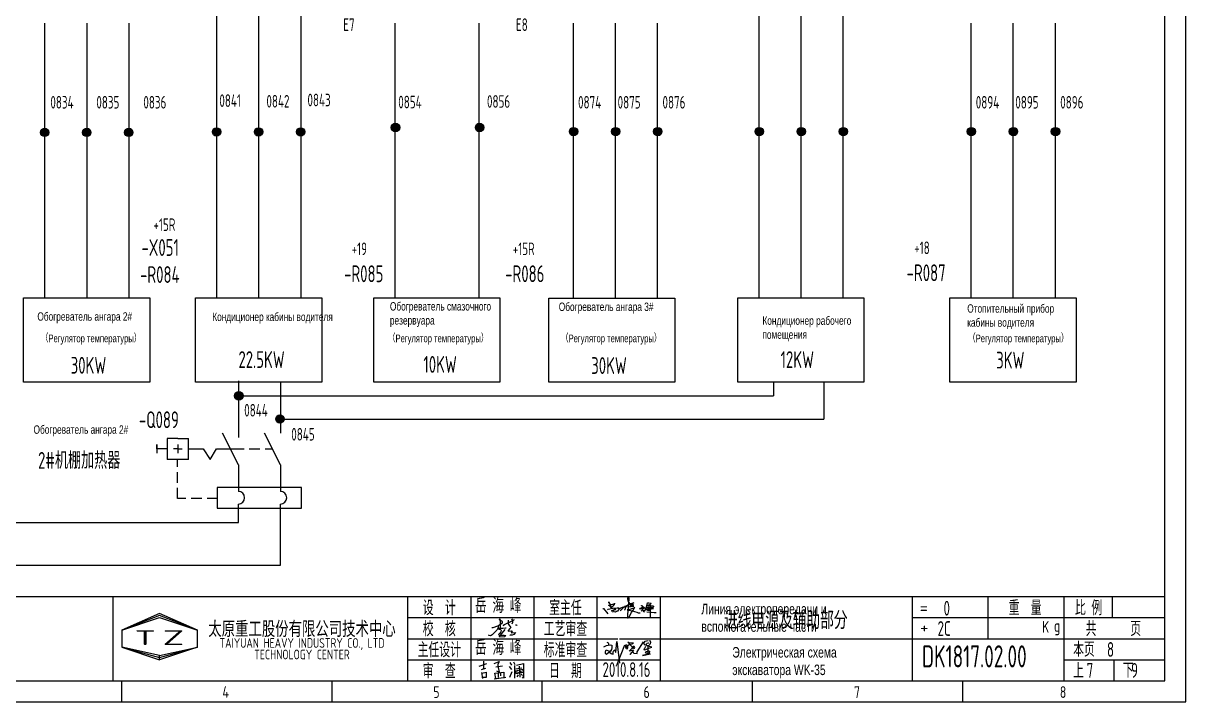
# Model space of a CAD drawing. Header units: millimetres. Extents: x 743 to 25007, y -5378 to 2245.
# Drawn here: x 5462.5 to 5739, y -697.1 to -535.8 of the extents above; entities that cross this region are included whole.
import ezdxf
from ezdxf.enums import TextEntityAlignment as Align

# ---------------------------------------------------------------- set-up
doc = ezdxf.new("R2010")
doc.units = ezdxf.units.MM
doc.header["$LTSCALE"] = 10
doc.header["$MEASUREMENT"] = 0
doc.linetypes.add('HIDDEN', pattern=[0.375, 0.25, -0.125])
for name, color, linetype in [('11', 3, 'Continuous'), ('CONTINUOUS', 7, 'Continuous'), ('DASHED', 7, 'HIDDEN')]:
    doc.layers.add(name, color=color, linetype=linetype)
doc.styles.add('ROMAN', font='ROMANC.shx', dxfattribs={"width": 0.7, "height": 0.7})
doc.styles.get("Standard").update_dxf_attribs({"font": 'isocp', "width": 0.707, "bigfont": 'intecad.shx'})

# ---------------------------------------------------------------- blocks, each defined once
blk = doc.blocks.new('A$C5BE500A0')
for p, q in [((15.3, 41.2), (22.2, 26.1)), ((15.3, 40.1), (15.3, 41.2)), ((15.4, 37.7), (15.3, 40.1)), ((15.4, 32.4), (21, 34.6)), ((15.5, 31.8), (15.4, 32.4)), ((19.1, 30.1), (15.5, 31.8)), ((22.2, 26.1), (19.1, 30.1)), ((21, 34.6), (24.5, 35.1)), ((24.5, 35.1), (28.2, 35.6)), ((26.8, 30.7), (25.3, 29.5)), ((29.4, 34), (26.8, 30.7)), ((28.2, 35.6), (30.2, 36.8)), ((30.2, 38), (29.4, 34)), ((30.2, 36.8), (30.2, 38)), ((54.4, 27.2), (59.1, 30.4)), ((56.7, 31.7), (57.4, 29.6)), ((59.1, 30.4), (64.7, 33.7)), ((64.4, 48.9), (64.5, 51.6)), ((65.3, 44.3), (64.4, 48.9)), ((64.5, 51.6), (65.9, 52.2)), ((67.1, 48.5), (64.5, 17.9)), ((64.7, 33.7), (72, 37.3)), ((67.5, 39.5), (65.3, 44.3)), ((65.9, 52.2), (66.5, 51.5)), ((66.5, 51.5), (67.1, 48.5)), ((70.3, 36.3), (67.5, 39.5)), ((72, 30.5), (69.3, 29)), ((69.9, 34.1), (69.7, 33.3)), ((69.7, 33.3), (71.9, 33.6)), ((74.6, 36.5), (69.9, 34.1)), ((73.8, 32.8), (70.3, 36.3)), ((71.9, 33.6), (75.3, 34.2)), ((72, 37.3), (77.8, 39)), ((74.8, 31.8), (72, 30.5)), ((72.6, 29.4), (78.2, 30.4)), ((77.7, 30.8), (73.8, 32.8)), ((79.7, 39.2), (74.6, 36.5)), ((76.7, 32.6), (74.8, 31.8)), ((75.3, 34.2), (77, 34.5)), ((77.7, 33.5), (76.7, 32.6)), ((77, 34.5), (78, 34.1)), ((78, 34.1), (77.7, 33.5)), ((80.1, 30.5), (77.7, 30.8)), ((77.8, 39), (79.7, 39.2)), ((78.2, 30.4), (80.1, 30.5)), ((99, 31.4), (100.1, 32)), ((100.1, 32), (101.1, 31.6)), ((101.1, 31.6), (102.1, 30.6)), ((102.1, 30.6), (102.1, 27.7)), ((110.9, 22.6), (113.3, 30.9)), ((112.9, 30.9), (112.3, 30.9)), ((117.4, 32.7), (112.9, 30.9)), ((113.3, 30.9), (114.4, 35)), ((114.4, 35), (115.4, 38.4)), ((115.4, 38.4), (118.1, 38.8)), ((116.7, 30.8), (120.9, 31.8)), ((122.1, 34.8), (117.4, 32.7)), ((118.1, 38.8), (123.3, 38.3)), ((120.9, 31.8), (124.1, 32)), ((121.7, 31.5), (122.2, 1.9)), ((123, 28.1), (121.7, 31.5)), ((124.7, 36.8), (122.1, 34.8)), ((123.3, 38.3), (124.7, 36.8)), ((124.1, 32), (129.1, 31.3)), ((129.1, 31.3), (130.7, 30.3)), ((130.7, 30.3), (130.2, 28.3)), ((0, 24.1), (1.5, 23.9)), ((1.5, 23.9), (12.6, 10.8)), ((11.6, 21), (13.8, 22.8)), ((13.8, 22.8), (17.9, 23.5)), ((17.9, 23.5), (26, 24.9)), ((22.6, 18.1), (23.6, 19.3)), ((23.7, 17.3), (22.6, 18.1)), ((23.3, 27.9), (23.1, 27.8)), ((25.3, 29.5), (23.3, 27.9)), ((23.6, 19.3), (25.8, 19.9)), ((26.1, 16.2), (24.9, 15)), ((25.8, 19.9), (29.2, 20.8)), ((26, 24.9), (36.8, 26.1)), ((28.4, 20), (26.1, 16.2)), ((29.4, 15.2), (28.2, 15.7)), ((29.5, 22.1), (28.4, 20)), ((29.2, 20.8), (33, 21.4)), ((32.4, 15.1), (29.4, 15.2)), ((30.2, 22.7), (29.5, 22.1)), ((31.6, 22.6), (30.2, 22.7)), ((32.8, 22.1), (31.6, 22.6)), ((35, 16.2), (32.4, 15.1)), ((33, 21.4), (32.8, 22.1)), ((37.6, 17.7), (35, 16.2)), ((36.8, 26.1), (40.9, 26)), ((39.7, 20.3), (37.6, 17.7)), ((40.8, 21.6), (39.7, 20.3)), ((40.2, 22.8), (44.3, 25.4)), ((41.7, 24.4), (40.8, 21.6)), ((40.9, 26), (41.7, 24.4)), ((44.3, 25.4), (50.6, 27.7)), ((44.7, 18.7), (49.1, 22.6)), ((49.1, 22.6), (54.4, 27.2)), ((50.6, 27.7), (56.2, 29.3)), ((56.8, 20.6), (55.9, 19.6)), ((56.2, 29.3), (60.8, 29.6)), ((57.6, 25), (56.8, 20.6)), ((57.4, 29.6), (57.6, 25)), ((60.8, 29.6), (62.2, 29.2)), ((66.6, 21), (62.5, 20.6)), ((62.5, 20.6), (75.7, 18.4)), ((64.5, 17.9), (63.3, 8.5)), ((63.3, 8.5), (63.5, 0.1)), ((63.5, 0.1), (64.3, 0)), ((64.3, 0), (67.5, 2.5)), ((69.8, 21.4), (66.6, 21)), ((67.5, 2.5), (73.8, 13.7)), ((68.3, 28.6), (72.6, 29.4)), ((69.3, 29), (68.3, 28.6)), ((76.7, 24.1), (69.8, 21.4)), ((73.8, 13.7), (77.7, 20)), ((75.7, 18.4), (81.9, 16.6)), ((79.9, 25.4), (76.7, 24.1)), ((77.7, 20), (81.2, 25.6)), ((82.1, 26.9), (79.9, 25.4)), ((81.2, 25.6), (82.1, 26.9)), ((81.9, 16.6), (87.3, 14.8)), ((87.3, 14.8), (91.3, 12.9)), ((91.3, 12.9), (94.8, 12.6)), ((94.5, 25.2), (94.9, 23.9)), ((94.8, 12.6), (95.8, 12.8)), ((94.9, 23.9), (95.3, 23)), ((95.3, 23), (95.8, 22.8)), ((95.8, 22.8), (97, 23.3)), ((97, 23.3), (97.8, 25.3)), ((98.5, 23.8), (97.4, 25.9)), ((97.8, 25.3), (100.8, 27)), ((101.1, 23.3), (98.5, 23.8)), ((100.7, 21.1), (99.2, 17.4)), ((99.2, 17.4), (101.9, 20.9)), ((102.1, 27.7), (100.7, 21.1)), ((100.8, 27), (103.5, 26.5)), ((103.3, 23.7), (101.1, 23.3)), ((101.9, 20.9), (103.1, 21.8)), ((103.1, 21.8), (103.7, 20.1)), ((104.7, 23.9), (103.3, 23.7)), ((103.5, 26.5), (104.5, 25.2)), ((103.7, 20.1), (103.9, 18.5)), ((103.9, 18.5), (105, 16.1)), ((104.2, 28.7), (108.3, 26.3)), ((104.5, 25.2), (104.7, 23.9)), ((105, 16.1), (106.4, 15.7)), ((106.4, 15.7), (107.7, 17.3)), ((107.7, 17.3), (110.9, 22.6)), ((108.3, 26.3), (115.7, 20.2)), ((111.7, 21.6), (125.7, 23.5)), ((115.4, 22.1), (111.7, 21.6)), ((112.9, 26.9), (127.4, 26.5)), ((124.7, 26.6), (112.9, 26.9)), ((113.4, 15.2), (124.8, 14.7)), ((122.5, 23.3), (115.4, 22.1)), ((115.7, 20.2), (118.5, 18.9)), ((118.5, 18.9), (120.8, 19.6)), ((120.8, 19.6), (121.1, 20.7)), ((126.4, 24.6), (122.5, 23.3)), ((128.2, 25.5), (123, 28.1)), ((128.1, 26.7), (124.7, 26.6)), ((124.8, 14.7), (132, 14.1)), ((125.7, 23.5), (130.1, 23.8)), ((127.4, 26.5), (126.4, 24.6)), ((130.2, 28.3), (128.1, 26.7)), ((130.5, 24.3), (128.2, 25.5)), ((130.1, 23.8), (130.5, 24.3)), ((132, 14.1), (137.3, 13.6))]:
    blk.add_line(p, q)
blk = doc.blocks.new('lf')
for points in [[(409.4, 317.6), (411.9, 317.6), (420.7, 320.5), (429.4, 326.1), (429, 328.4), (426.7, 330.1), (424.2, 331.3), (423.4, 332.6), (424.4, 333.4), (425, 330.7), (425, 327.4), (425, 324.7), (424.8, 321.8), (424.8, 320.3), (424.8, 318.7), (425, 314.7), (425, 313), (424.8, 313)], [(432.1, 320.3), (430.6, 321.6), (450.9, 331.7), (450.9, 332.2)], [(439.5, 330.9), (440, 324.5), (442, 320.7)], [(446.2, 333.8), (448.1, 330.5), (448.1, 326.7), (446.6, 323.8)], [(421.5, 320.1), (421.3, 317.6), (420, 315.1), (418.6, 312.6), (416.7, 310.5), (414.9, 308.5), (411.9, 305.6), (410.1, 304.1), (408, 302.6), (406.1, 302), (403.6, 302.6), (403.6, 303.5), (403.9, 303.5)], [(421.3, 316.2), (424.8, 315.9), (427.1, 316), (429.8, 316), (434.8, 316.8), (436, 316.8)], [(421.9, 314.1), (423.8, 314.1), (425.4, 313.7), (426, 313), (426.9, 312), (427.1, 312), (426.5, 310.5), (426.1, 309.5), (424.2, 306.6), (423.1, 305.4), (422.1, 304.5), (423.2, 303.3), (427.3, 303.1), (429.8, 303.1), (432.3, 302.9), (435.4, 302.7), (433.1, 299.9), (424.6, 299.5), (424, 300.4), (425.6, 303.3), (434.3, 313.5)], [(441.8, 320.7), (443.7, 320.1), (444.9, 317.6), (443.1, 315.5), (439.7, 311.8), (439.8, 310.6), (445.4, 311.2), (447, 310.3), (445.6, 307.4), (453.6, 308), (450.3, 304.7), (447, 303.3), (443.7, 303.1), (442.9, 303.7)], [(453.4, 322.4), (454.9, 322.2), (455.7, 321.8), (456.1, 321.6), (456.3, 321.4)]]:
    blk.add_lwpolyline(points)

msp = doc.modelspace()

# ---------------------------------------------------------------- hatches: boundary and pattern name
at = {"linetype": 'HIDDEN'}
h = msp.add_hatch(color=0, dxfattribs=at)
edge = h.paths.add_edge_path()
edge.add_arc((5467.63, -561.72), 1, 0, 360)
h = msp.add_hatch(color=0, dxfattribs=at)
edge = h.paths.add_edge_path()
edge.add_arc((5477.63, -561.72), 1, 0, 360)
h = msp.add_hatch(color=0, dxfattribs=at)
edge = h.paths.add_edge_path()
edge.add_arc((5487.63, -561.72), 1, 0, 360)
h = msp.add_hatch(color=0, dxfattribs=at)
edge = h.paths.add_edge_path()
edge.add_arc((5508.51, -561.59), 1, 0, 360)
h = msp.add_hatch(color=0, dxfattribs=at)
edge = h.paths.add_edge_path()
edge.add_arc((5518.51, -561.59), 1, 0, 360)
h = msp.add_hatch(color=0, dxfattribs=at)
edge = h.paths.add_edge_path()
edge.add_arc((5528.51, -561.59), 1, 0, 360)
h = msp.add_hatch(color=0, dxfattribs=at)
edge = h.paths.add_edge_path()
edge.add_arc((5551.05, -560.54), 1, 0, 360)
h = msp.add_hatch(color=0, dxfattribs=at)
edge = h.paths.add_edge_path()
edge.add_arc((5571.05, -560.54), 1, 0, 360)
h = msp.add_hatch(color=0, dxfattribs=at)
edge = h.paths.add_edge_path()
edge.add_arc((5593.41, -561.53), 1, 0, 360)
h = msp.add_hatch(color=0, dxfattribs=at)
edge = h.paths.add_edge_path()
edge.add_arc((5603.41, -561.53), 1, 0, 360)
h = msp.add_hatch(color=0, dxfattribs=at)
edge = h.paths.add_edge_path()
edge.add_arc((5613.41, -561.53), 1, 0, 360)
h = msp.add_hatch(color=0, dxfattribs=at)
edge = h.paths.add_edge_path()
edge.add_arc((5637.54, -561.53), 1, 0, 360)
h = msp.add_hatch(color=0, dxfattribs=at)
edge = h.paths.add_edge_path()
edge.add_arc((5647.54, -561.53), 1, 0, 360)
h = msp.add_hatch(color=0, dxfattribs=at)
edge = h.paths.add_edge_path()
edge.add_arc((5657.54, -561.53), 1, 0, 360)
h = msp.add_hatch(color=0, dxfattribs=at)
edge = h.paths.add_edge_path()
edge.add_arc((5687.98, -561.53), 1, 0, 360)
h = msp.add_hatch(color=0, dxfattribs=at)
edge = h.paths.add_edge_path()
edge.add_arc((5697.98, -561.53), 1, 0, 360)
h = msp.add_hatch(color=0, dxfattribs=at)
edge = h.paths.add_edge_path()
edge.add_arc((5707.98, -561.53), 1, 0, 360)
h = msp.add_hatch(color=0, dxfattribs=at)
edge = h.paths.add_edge_path()
edge.add_arc((5513.8, -624.36), 1, 0, 360)
h = msp.add_hatch(color=0, dxfattribs=at)
edge = h.paths.add_edge_path()
edge.add_arc((5523.58, -629.87), 1, 0, 360)

# ---------------------------------------------------------------- linework, layer by layer
for p, q in [((5640.92, -621.07), (5640.92, -624.36)), ((5652.9, -621.07), (5652.9, -629.87)), ((5513.8, -624.36), (5640.92, -624.36)), ((5523.58, -629.87), (5652.9, -629.87)), ((5613.96, -682.11), (5673.96, -682.11)), ((5570.95, -688.62), (5572.77, -687.98)), ((5571.97, -687.45), (5571.97, -689.26)), ((5574.51, -688.02), (5575.68, -687.5)), ((5574.51, -688.02), (5574.51, -688.02)), ((5575.68, -687.5), (5575.42, -688.28)), ((5578.28, -687.8), (5578.64, -688.43)), ((5579.1, -687.58), (5579.46, -688.22)), ((5579.79, -688.37), (5581.49, -688.01)), ((5581.49, -688.01), (5581.52, -688.01)), ((5581.52, -688.01), (5581.52, -691.46)), ((5571.47, -689.4), (5572.51, -689.14)), ((5571.47, -690.18), (5571.73, -691.6)), ((5571.6, -690.31), (5572.64, -690.05)), ((5571.73, -689.14), (5571.73, -689.14)), ((5572.64, -690.05), (5572.64, -691.34)), ((5574.58, -690.31), (5574.84, -691.6)), ((5574.71, -690.31), (5576.79, -690.05)), ((5574.9, -688.8), (5576.46, -688.54)), ((5575.68, -690.09), (5575.16, -689.83)), ((5575.42, -688.28), (5575.42, -688.54)), ((5575.42, -688.54), (5575.68, -690.09)), ((5575.49, -690.31), (5575.49, -691.34)), ((5576.01, -690.18), (5576.01, -690.95)), ((5576.79, -690.05), (5576.79, -691.47)), ((5578.09, -688.74), (5578.64, -689.46)), ((5578.28, -691.28), (5578.79, -689.95)), ((5579.34, -688.52), (5579.34, -691.52)), ((5579.64, -689.68), (5579.67, -690.37)), ((5581.34, -689.46), (5579.67, -689.8)), ((5579.67, -690.37), (5581.46, -690.07)), ((5579.7, -689.31), (5581.13, -689.01)), ((5580.23, -690.72), (5579.89, -691.22)), ((5580.1, -689.98), (5580.28, -690.13)), ((5580.49, -688.68), (5580.58, -691.28)), ((5580.92, -689.8), (5580.73, -690.13)), ((5580.91, -690.55), (5581.25, -690.89)), ((5581.46, -690.07), (5581.34, -689.46)), ((5572.64, -691.34), (5571.6, -691.34)), ((5574.52, -691.65), (5577.28, -691.29)), ((5581.52, -691.46), (5581.25, -691.16))]:
    msp.add_line(p, q)
at = {"layer": 'CONTINUOUS', "color": 3}
for p, q in [((5738.96, -697.11), (5738.96, -400.11)), ((5318.96, -697.11), (5738.96, -697.11))]:
    msp.add_line(p, q, dxfattribs=at)
at = {"layer": 'CONTINUOUS'}
for p, q in [((5733.96, -692.11), (5733.96, -420.11)), ((5637.43, -509.67), (5637.43, -536.36)), ((5647.43, -509.67), (5647.43, -536.36)), ((5657.43, -509.67), (5657.43, -536.36)), ((5508.51, -513.33), (5508.51, -591.07)), ((5508.51, -513.33), (5508.51, -565.87)), ((5518.51, -513.33), (5518.51, -591.07)), ((5518.51, -513.33), (5518.51, -573.83)), ((5528.51, -513.33), (5528.51, -591.07)), ((5467.63, -535.76), (5467.63, -601.07)), ((5477.63, -535.76), (5477.63, -601.07)), ((5487.63, -535.76), (5487.63, -601.07)), ((5550.89, -535.76), (5550.89, -601.07)), ((5570.89, -535.76), (5570.89, -601.07)), ((5593.3, -535.76), (5593.3, -601.07)), ((5603.3, -535.76), (5603.3, -601.07)), ((5613.3, -535.76), (5613.3, -601.07)), ((5637.43, -535.76), (5637.43, -601.07)), ((5647.43, -535.76), (5647.43, -601.07)), ((5657.43, -535.76), (5657.43, -601.07)), ((5687.87, -535.76), (5687.87, -601.07)), ((5697.87, -535.76), (5697.87, -601.07)), ((5707.87, -535.76), (5707.87, -601.07)), ((5508.51, -591.07), (5508.51, -601.07)), ((5518.51, -591.07), (5518.51, -601.07)), ((5528.51, -591.07), (5528.51, -601.07)), ((5462.63, -621.07), (5462.63, -601.07)), ((5462.63, -601.07), (5492.63, -601.07)), ((5492.63, -601.07), (5492.63, -621.07)), ((5503.51, -621.07), (5503.51, -601.07)), ((5503.51, -601.07), (5533.51, -601.07)), ((5533.51, -601.07), (5533.51, -621.07)), ((5545.89, -621.07), (5545.89, -601.07)), ((5545.89, -601.07), (5575.89, -601.07)), ((5575.89, -601.07), (5575.89, -621.07)), ((5587.51, -621.12), (5587.51, -601.12)), ((5587.51, -601.12), (5617.51, -601.12)), ((5617.51, -601.12), (5617.51, -621.12)), ((5632.43, -621.07), (5632.43, -601.07)), ((5632.43, -601.07), (5662.43, -601.07)), ((5662.43, -601.07), (5662.43, -621.07)), ((5682.87, -621.07), (5682.87, -601.07)), ((5682.87, -601.07), (5712.87, -601.07)), ((5712.87, -601.07), (5712.87, -621.07)), ((5492.63, -621.07), (5462.63, -621.07)), ((5533.51, -621.07), (5503.51, -621.07)), ((5513.69, -620.83), (5513.69, -634.27)), ((5523.69, -621.07), (5523.69, -633.25)), ((5575.89, -621.07), (5545.89, -621.07)), ((5617.51, -621.12), (5587.51, -621.12)), ((5662.43, -621.07), (5632.43, -621.07)), ((5712.87, -621.07), (5682.87, -621.07)), ((5496.8, -634.47), (5496.8, -639.47)), ((5499.3, -634.47), (5496.8, -634.47)), ((5499.3, -634.47), (5501.8, -634.47)), ((5501.8, -639.47), (5501.8, -634.47)), ((5513.69, -640.75), (5509.94, -633.25)), ((5523.69, -640.75), (5519.94, -633.25)), ((5494.3, -635.97), (5494.3, -637.97)), ((5494.3, -636.97), (5494.3, -635.97)), ((5496.8, -636.97), (5494.3, -636.97)), ((5499.3, -636.97), (5498.3, -636.97)), ((5499.3, -635.97), (5499.3, -637.97)), ((5499.3, -636.97), (5500.3, -636.97)), ((5501.8, -636.97), (5505.33, -636.97)), ((5505.33, -636.97), (5507.01, -639.51)), ((5507.01, -639.51), (5508.52, -637)), ((5508.52, -637), (5512.54, -637)), ((5501.83, -639.47), (5496.8, -639.47)), ((5513.69, -640.75), (5513.69, -646.13)), ((5523.69, -640.75), (5523.69, -646.13)), ((5508.69, -646.1), (5528.07, -646.1)), ((5508.69, -646.13), (5508.69, -651.1)), ((5528.74, -646.13), (5508.69, -646.13)), ((5513.69, -645.1), (5513.69, -647.1)), ((5523.69, -645.1), (5523.69, -647.1)), ((5528.74, -651.1), (5528.74, -646.13)), ((5508.69, -651.1), (5528.74, -651.1)), ((5513.69, -654.51), (5513.69, -650.1)), ((5523.69, -664.59), (5523.69, -650.1)), ((5369.1, -654.51), (5513.69, -654.51)), ((5369.1, -664.59), (5523.69, -664.59)), ((5721.46, -672.11), (5721.46, -677.11)), ((5610.08, -683.15), (5610.44, -682.73)), ((5610.08, -683.15), (5610.44, -682.73)), ((5610.08, -683.15), (5610.44, -682.73)), ((5610.08, -683.15), (5610.44, -682.73)), ((5610.44, -682.73), (5610.73, -682.63)), ((5610.44, -682.73), (5610.73, -682.63)), ((5610.44, -682.73), (5610.73, -682.63)), ((5610.44, -682.73), (5610.73, -682.63)), ((5610.73, -682.63), (5611.13, -682.53)), ((5610.73, -682.63), (5611.13, -682.53)), ((5610.73, -682.63), (5611.13, -682.53)), ((5610.73, -682.63), (5611.13, -682.53)), ((5611.39, -682.53), (5611.62, -682.66)), ((5611.39, -682.53), (5611.62, -682.66)), ((5611.39, -682.53), (5611.62, -682.66)), ((5611.39, -682.53), (5611.62, -682.66)), ((5611.62, -682.66), (5611.65, -683.05)), ((5611.62, -682.66), (5611.65, -683.05)), ((5611.62, -682.66), (5611.65, -683.05)), ((5611.62, -682.66), (5611.65, -683.05)), ((5600.62, -684.08), (5600.88, -683.88)), ((5600.62, -684.08), (5600.88, -683.88)), ((5600.62, -684.08), (5600.88, -683.88)), ((5600.62, -684.08), (5600.88, -683.88)), ((5600.88, -683.88), (5601.23, -683.73)), ((5600.88, -683.88), (5601.23, -683.73)), ((5600.88, -683.88), (5601.23, -683.73)), ((5600.88, -683.88), (5601.23, -683.73)), ((5600.98, -685.31), (5601.08, -684.95)), ((5600.98, -685.31), (5601.08, -684.95)), ((5600.98, -685.31), (5601.08, -684.95)), ((5600.98, -685.31), (5601.08, -684.95)), ((5600.98, -685.61), (5600.98, -685.31)), ((5600.98, -685.61), (5600.98, -685.31)), ((5600.98, -685.61), (5600.98, -685.31)), ((5600.98, -685.61), (5600.98, -685.31)), ((5601.08, -684.95), (5601.13, -684.8)), ((5601.08, -684.95), (5601.13, -684.8)), ((5601.08, -684.95), (5601.13, -684.8)), ((5601.08, -684.95), (5601.13, -684.8)), ((5601.13, -684.8), (5601.33, -684.85)), ((5601.13, -684.8), (5601.33, -684.85)), ((5601.13, -684.8), (5601.33, -684.85)), ((5601.13, -684.8), (5601.33, -684.85)), ((5601.23, -683.73), (5601.59, -683.63)), ((5601.23, -683.73), (5601.59, -683.63)), ((5601.23, -683.73), (5601.59, -683.63)), ((5601.23, -683.73), (5601.59, -683.63)), ((5601.9, -685.31), (5601.23, -685.87)), ((5601.9, -685.31), (5601.23, -685.87)), ((5601.9, -685.31), (5601.23, -685.87)), ((5601.9, -685.31), (5601.23, -685.87)), ((5601.28, -682.91), (5601.64, -683.12)), ((5601.28, -682.91), (5601.64, -683.12)), ((5601.28, -682.91), (5601.64, -683.12)), ((5601.28, -682.91), (5601.64, -683.12)), ((5601.33, -684.85), (5601.69, -685)), ((5601.33, -684.85), (5601.69, -685)), ((5601.33, -684.85), (5601.69, -685)), ((5601.33, -684.85), (5601.69, -685)), ((5601.59, -683.63), (5602.1, -683.58)), ((5601.59, -683.63), (5602.1, -683.58)), ((5601.59, -683.63), (5602.1, -683.58)), ((5601.59, -683.63), (5602.1, -683.58)), ((5601.64, -683.12), (5601.69, -683.27)), ((5601.64, -683.12), (5601.69, -683.27)), ((5601.64, -683.12), (5601.69, -683.27)), ((5601.64, -683.12), (5601.69, -683.27)), ((5601.69, -683.27), (5601.69, -683.58)), ((5601.69, -683.27), (5601.69, -683.58)), ((5601.69, -683.27), (5601.69, -683.58)), ((5601.69, -683.27), (5601.69, -683.58)), ((5601.69, -685), (5602.05, -685.36)), ((5601.69, -685), (5602.05, -685.36)), ((5601.69, -685), (5602.05, -685.36)), ((5601.69, -685), (5602.05, -685.36)), ((5602.2, -685.05), (5601.9, -685.31)), ((5602.2, -685.05), (5601.9, -685.31)), ((5602.2, -685.05), (5601.9, -685.31)), ((5602.2, -685.05), (5601.9, -685.31)), ((5602.05, -685.36), (5602.36, -685.61)), ((5602.05, -685.36), (5602.36, -685.61)), ((5602.05, -685.36), (5602.36, -685.61)), ((5602.05, -685.36), (5602.36, -685.61)), ((5602.1, -683.58), (5602.51, -683.68)), ((5602.1, -683.58), (5602.51, -683.68)), ((5602.1, -683.58), (5602.51, -683.68)), ((5602.1, -683.58), (5602.51, -683.68)), ((5602.41, -684.65), (5602.2, -685.05)), ((5602.41, -684.65), (5602.2, -685.05)), ((5602.41, -684.65), (5602.2, -685.05)), ((5602.41, -684.65), (5602.2, -685.05)), ((5602.51, -684.29), (5602.41, -684.65)), ((5602.51, -684.29), (5602.41, -684.65)), ((5602.51, -684.29), (5602.41, -684.65)), ((5602.51, -684.29), (5602.41, -684.65)), ((5602.51, -683.68), (5602.51, -683.88)), ((5602.51, -683.68), (5602.51, -683.88)), ((5602.51, -683.68), (5602.51, -683.88)), ((5602.51, -683.68), (5602.51, -683.88)), ((5602.51, -683.88), (5602.51, -684.29)), ((5602.51, -683.88), (5602.51, -684.29)), ((5602.51, -683.88), (5602.51, -684.29)), ((5602.51, -683.88), (5602.51, -684.29)), ((5602.81, -685.21), (5602.97, -684.95)), ((5602.81, -685.21), (5602.97, -684.95)), ((5602.81, -685.21), (5602.97, -684.95)), ((5602.81, -685.21), (5602.97, -684.95)), ((5602.81, -685.82), (5602.81, -685.21)), ((5602.81, -685.82), (5602.81, -685.21)), ((5602.81, -685.82), (5602.81, -685.21)), ((5602.81, -685.82), (5602.81, -685.21)), ((5602.97, -684.95), (5603.17, -684.75)), ((5602.97, -684.95), (5603.17, -684.75)), ((5602.97, -684.95), (5603.17, -684.75)), ((5602.97, -684.95), (5603.17, -684.75)), ((5603.17, -684.75), (5603.22, -684.85)), ((5603.17, -684.75), (5603.22, -684.85)), ((5603.17, -684.75), (5603.22, -684.85)), ((5603.17, -684.75), (5603.22, -684.85)), ((5603.22, -684.85), (5603.38, -685.21)), ((5603.22, -684.85), (5603.38, -685.21)), ((5603.22, -684.85), (5603.38, -685.21)), ((5603.22, -684.85), (5603.38, -685.21)), ((5603.38, -685.21), (5603.38, -685.31)), ((5603.38, -685.21), (5603.38, -685.31)), ((5603.38, -685.21), (5603.38, -685.31)), ((5603.38, -685.21), (5603.38, -685.31)), ((5603.38, -685.31), (5603.43, -685.41)), ((5603.38, -685.31), (5603.43, -685.41)), ((5603.38, -685.31), (5603.43, -685.41)), ((5603.38, -685.31), (5603.43, -685.41)), ((5603.43, -685.41), (5603.68, -682.76)), ((5603.43, -685.41), (5603.68, -682.76)), ((5603.43, -685.41), (5603.68, -682.76)), ((5603.43, -685.41), (5603.68, -682.76)), ((5603.68, -682.76), (5604.29, -687.96)), ((5603.68, -682.76), (5604.29, -687.96)), ((5603.68, -682.76), (5604.29, -687.96)), ((5603.68, -682.76), (5604.29, -687.96)), ((5603.84, -688.01), (5605.62, -683.6)), ((5603.84, -688.01), (5605.62, -683.6)), ((5603.84, -688.01), (5605.62, -683.6)), ((5603.84, -688.01), (5605.62, -683.6)), ((5605.67, -683.67), (5605.78, -684.15)), ((5605.67, -683.67), (5605.78, -684.15)), ((5605.67, -683.67), (5605.78, -684.15)), ((5605.67, -683.67), (5605.78, -684.15)), ((5605.78, -683.67), (5605.93, -683.56)), ((5605.78, -683.67), (5605.93, -683.56)), ((5605.78, -683.67), (5605.93, -683.56)), ((5605.78, -683.67), (5605.93, -683.56)), ((5605.89, -684.48), (5605.78, -683.67)), ((5605.89, -684.48), (5605.78, -683.67)), ((5605.89, -684.48), (5605.78, -683.67)), ((5605.89, -684.48), (5605.78, -683.67)), ((5605.78, -684.15), (5605.89, -684.48)), ((5605.78, -684.15), (5605.89, -684.48)), ((5605.78, -684.15), (5605.89, -684.48)), ((5605.78, -684.15), (5605.89, -684.48)), ((5605.93, -683.56), (5606.07, -683.56)), ((5605.93, -683.56), (5606.07, -683.56)), ((5605.93, -683.56), (5606.07, -683.56)), ((5605.93, -683.56), (5606.07, -683.56)), ((5606, -684.26), (5606.04, -684)), ((5606, -684.26), (5606.04, -684)), ((5606, -684.26), (5606.04, -684)), ((5606, -684.26), (5606.04, -684)), ((5606.04, -684.52), (5606, -684.26)), ((5606.04, -684.52), (5606, -684.26)), ((5606.04, -684.52), (5606, -684.26)), ((5606.04, -684.52), (5606, -684.26)), ((5606.04, -684), (5606.11, -683.82)), ((5606.04, -684), (5606.11, -683.82)), ((5606.04, -684), (5606.11, -683.82)), ((5606.04, -684), (5606.11, -683.82)), ((5606.15, -684.59), (5606.04, -684.52)), ((5606.15, -684.59), (5606.04, -684.52)), ((5606.15, -684.59), (5606.04, -684.52)), ((5606.15, -684.59), (5606.04, -684.52)), ((5606.07, -683.56), (5606.22, -683.89)), ((5606.07, -683.56), (5606.22, -683.89)), ((5606.07, -683.56), (5606.22, -683.89)), ((5606.07, -683.56), (5606.22, -683.89)), ((5606.11, -683.82), (5606.37, -683.64)), ((5606.11, -683.82), (5606.37, -683.64)), ((5606.11, -683.82), (5606.37, -683.64)), ((5606.11, -683.82), (5606.37, -683.64)), ((5606.22, -684.26), (5606.15, -684.59)), ((5606.22, -684.26), (5606.15, -684.59)), ((5606.22, -684.26), (5606.15, -684.59)), ((5606.22, -684.26), (5606.15, -684.59)), ((5606.22, -683.89), (5606.22, -684.26)), ((5606.22, -683.89), (5606.22, -684.26)), ((5606.22, -683.89), (5606.22, -684.26)), ((5606.22, -683.89), (5606.22, -684.26)), ((5606.33, -682.9), (5607.47, -684.19)), ((5606.51, -683.12), (5606.33, -682.9)), ((5606.33, -682.9), (5607.47, -684.19)), ((5606.51, -683.12), (5606.33, -682.9)), ((5606.33, -682.9), (5607.47, -684.19)), ((5606.51, -683.12), (5606.33, -682.9)), ((5606.33, -682.9), (5607.47, -684.19)), ((5606.51, -683.12), (5606.33, -682.9)), ((5606.37, -683.64), (5606.77, -683.45)), ((5606.37, -683.64), (5606.77, -683.45)), ((5606.37, -683.64), (5606.77, -683.45)), ((5606.37, -683.64), (5606.77, -683.45)), ((5607.62, -683.2), (5606.51, -683.12)), ((5607.62, -683.2), (5606.51, -683.12)), ((5607.62, -683.2), (5606.51, -683.12)), ((5607.62, -683.2), (5606.51, -683.12)), ((5606.84, -684.85), (5606.62, -685.07)), ((5606.84, -684.85), (5606.62, -685.07)), ((5606.84, -684.85), (5606.62, -685.07)), ((5606.84, -684.85), (5606.62, -685.07)), ((5606.62, -685.07), (5606.73, -685.03)), ((5606.62, -685.07), (5606.73, -685.03)), ((5606.62, -685.07), (5606.73, -685.03)), ((5606.62, -685.07), (5606.73, -685.03)), ((5606.73, -685.03), (5607.43, -684.81)), ((5606.73, -685.03), (5607.43, -684.81)), ((5606.73, -685.03), (5607.43, -684.81)), ((5606.73, -685.03), (5607.43, -684.81)), ((5606.77, -683.45), (5607.29, -683.31)), ((5606.77, -683.45), (5607.29, -683.31)), ((5606.77, -683.45), (5607.29, -683.31)), ((5606.77, -683.45), (5607.29, -683.31)), ((5606.81, -685.84), (5607.4, -685.14)), ((5606.81, -685.84), (5607.4, -685.14)), ((5606.81, -685.84), (5607.4, -685.14)), ((5606.81, -685.84), (5607.4, -685.14)), ((5607.25, -685.29), (5606.81, -685.84)), ((5607.25, -685.29), (5606.81, -685.84)), ((5607.25, -685.29), (5606.81, -685.84)), ((5607.25, -685.29), (5606.81, -685.84)), ((5607.14, -684.55), (5606.84, -684.85)), ((5607.14, -684.55), (5606.84, -684.85)), ((5607.14, -684.55), (5606.84, -684.85)), ((5607.14, -684.55), (5606.84, -684.85)), ((5607.58, -684), (5607.14, -684.55)), ((5607.58, -684), (5607.14, -684.55)), ((5607.58, -684), (5607.14, -684.55)), ((5607.58, -684), (5607.14, -684.55)), ((5607.62, -684.85), (5607.25, -685.29)), ((5607.62, -684.85), (5607.25, -685.29)), ((5607.62, -684.85), (5607.25, -685.29)), ((5607.62, -684.85), (5607.25, -685.29)), ((5607.29, -683.31), (5607.62, -683.2)), ((5607.29, -683.31), (5607.62, -683.2)), ((5607.29, -683.31), (5607.62, -683.2)), ((5607.29, -683.31), (5607.62, -683.2)), ((5607.4, -685.14), (5607.47, -685.14)), ((5607.4, -685.14), (5607.47, -685.14)), ((5607.4, -685.14), (5607.47, -685.14)), ((5607.4, -685.14), (5607.47, -685.14)), ((5607.43, -684.81), (5607.58, -684.85)), ((5607.43, -684.81), (5607.58, -684.85)), ((5607.43, -684.81), (5607.58, -684.85)), ((5607.43, -684.81), (5607.58, -684.85)), ((5607.47, -684.19), (5607.8, -684.44)), ((5607.47, -684.19), (5607.8, -684.44)), ((5607.47, -684.19), (5607.8, -684.44)), ((5607.47, -684.19), (5607.8, -684.44)), ((5607.47, -685.14), (5607.58, -685.4)), ((5607.47, -685.14), (5607.58, -685.4)), ((5607.47, -685.14), (5607.58, -685.4)), ((5607.47, -685.14), (5607.58, -685.4)), ((5607.84, -683.93), (5607.58, -684)), ((5607.84, -683.93), (5607.58, -684)), ((5607.84, -683.93), (5607.58, -684)), ((5607.84, -683.93), (5607.58, -684)), ((5607.58, -684.85), (5607.62, -684.85)), ((5607.58, -684.85), (5607.62, -684.85)), ((5607.58, -684.85), (5607.62, -684.85)), ((5607.58, -684.85), (5607.62, -684.85)), ((5607.58, -685.4), (5607.76, -685.55)), ((5607.58, -685.4), (5607.76, -685.55)), ((5607.58, -685.4), (5607.76, -685.55)), ((5607.58, -685.4), (5607.76, -685.55)), ((5607.8, -684.44), (5607.95, -684.19)), ((5607.8, -684.44), (5607.95, -684.19)), ((5607.8, -684.44), (5607.95, -684.19)), ((5607.8, -684.44), (5607.95, -684.19)), ((5607.95, -684.19), (5607.84, -683.93)), ((5607.95, -684.19), (5607.84, -683.93)), ((5607.95, -684.19), (5607.84, -683.93)), ((5607.95, -684.19), (5607.84, -683.93)), ((5608.49, -685.2), (5609.99, -682.82)), ((5608.49, -685.2), (5609.99, -682.82)), ((5608.49, -685.2), (5609.99, -682.82)), ((5608.49, -685.2), (5609.99, -682.82)), ((5608.55, -685.61), (5608.49, -685.2)), ((5608.55, -685.61), (5608.49, -685.2)), ((5608.55, -685.61), (5608.49, -685.2)), ((5608.55, -685.61), (5608.49, -685.2)), ((5609.98, -682.89), (5610.11, -683.32)), ((5609.98, -682.89), (5610.11, -683.32)), ((5609.98, -682.89), (5610.11, -683.32)), ((5609.98, -682.89), (5610.11, -683.32)), ((5610.28, -684.42), (5610.08, -684.72)), ((5610.28, -684.42), (5610.08, -684.72)), ((5610.28, -684.42), (5610.08, -684.72)), ((5610.28, -684.42), (5610.08, -684.72)), ((5610.08, -684.72), (5610.18, -684.78)), ((5610.08, -684.72), (5610.18, -684.78)), ((5610.08, -684.72), (5610.18, -684.78)), ((5610.08, -684.72), (5610.18, -684.78)), ((5610.11, -683.32), (5610.34, -683.58)), ((5610.11, -683.32), (5610.34, -683.58)), ((5610.11, -683.32), (5610.34, -683.58)), ((5610.11, -683.32), (5610.34, -683.58)), ((5610.18, -684.78), (5610.54, -684.72)), ((5610.18, -684.78), (5610.54, -684.72)), ((5610.18, -684.78), (5610.54, -684.72)), ((5610.18, -684.78), (5610.54, -684.72)), ((5610.44, -684.1), (5610.28, -684.42)), ((5610.44, -684.1), (5610.28, -684.42)), ((5610.44, -684.1), (5610.28, -684.42)), ((5610.44, -684.1), (5610.28, -684.42)), ((5610.34, -683.58), (5610.47, -683.61)), ((5610.34, -683.58), (5610.47, -683.61)), ((5610.34, -683.58), (5610.47, -683.61)), ((5610.34, -683.58), (5610.47, -683.61)), ((5610.54, -683.97), (5610.44, -684.1)), ((5610.54, -683.97), (5610.44, -684.1)), ((5610.54, -683.97), (5610.44, -684.1)), ((5610.54, -683.97), (5610.44, -684.1)), ((5610.5, -685.47), (5610.73, -685.18)), ((5610.5, -685.47), (5610.73, -685.18)), ((5610.5, -685.47), (5610.73, -685.18)), ((5610.5, -685.47), (5610.73, -685.18)), ((5611.03, -685.7), (5610.5, -685.47)), ((5611.03, -685.7), (5610.5, -685.47)), ((5611.03, -685.7), (5610.5, -685.47)), ((5611.03, -685.7), (5610.5, -685.47)), ((5610.54, -684.72), (5611.06, -684.46)), ((5610.54, -684.72), (5611.06, -684.46)), ((5610.54, -684.72), (5611.06, -684.46)), ((5610.54, -684.72), (5611.06, -684.46)), ((5610.67, -683.58), (5610.73, -683.35)), ((5610.67, -683.58), (5610.73, -683.35)), ((5610.67, -683.58), (5610.73, -683.35)), ((5610.67, -683.58), (5610.73, -683.35)), ((5610.86, -683.8), (5610.67, -683.58)), ((5610.86, -683.8), (5610.67, -683.58)), ((5610.86, -683.8), (5610.67, -683.58)), ((5610.86, -683.8), (5610.67, -683.58)), ((5610.73, -683.35), (5610.93, -683.19)), ((5610.73, -683.35), (5610.93, -683.19)), ((5610.73, -683.35), (5610.93, -683.19)), ((5610.73, -683.35), (5610.93, -683.19)), ((5610.73, -685.18), (5611.22, -684.98)), ((5610.73, -685.18), (5611.22, -684.98)), ((5610.73, -685.18), (5611.22, -684.98)), ((5610.73, -685.18), (5611.22, -684.98)), ((5611.29, -683.77), (5610.86, -683.8)), ((5611.29, -683.77), (5610.86, -683.8)), ((5611.29, -683.77), (5610.86, -683.8)), ((5611.29, -683.77), (5610.86, -683.8)), ((5610.93, -683.19), (5611.19, -683.12)), ((5610.93, -683.19), (5611.19, -683.12)), ((5610.93, -683.19), (5611.19, -683.12)), ((5610.93, -683.19), (5611.19, -683.12)), ((5611.06, -685.24), (5611.03, -685.7)), ((5611.06, -685.24), (5611.03, -685.7)), ((5611.06, -685.24), (5611.03, -685.7)), ((5611.06, -685.24), (5611.03, -685.7)), ((5611.06, -683.9), (5611.09, -684.26)), ((5612.04, -684.1), (5611.06, -683.9)), ((5611.06, -683.9), (5611.09, -684.26)), ((5612.04, -684.1), (5611.06, -683.9)), ((5611.06, -683.9), (5611.09, -684.26)), ((5612.04, -684.1), (5611.06, -683.9)), ((5611.06, -683.9), (5611.09, -684.26)), ((5612.04, -684.1), (5611.06, -683.9)), ((5611.06, -684.46), (5611.52, -684.26)), ((5611.09, -684.26), (5611.06, -684.75)), ((5611.06, -684.46), (5611.52, -684.26)), ((5611.09, -684.26), (5611.06, -684.75)), ((5611.06, -684.46), (5611.52, -684.26)), ((5611.09, -684.26), (5611.06, -684.75)), ((5611.06, -684.46), (5611.52, -684.26)), ((5611.09, -684.26), (5611.06, -684.75)), ((5611.06, -684.75), (5611.06, -685.24)), ((5611.06, -684.75), (5611.06, -685.24)), ((5611.06, -684.75), (5611.06, -685.24)), ((5611.06, -684.75), (5611.06, -685.24)), ((5611.19, -683.12), (5611.29, -683.09)), ((5611.19, -683.12), (5611.29, -683.09)), ((5611.19, -683.12), (5611.29, -683.09)), ((5611.19, -683.12), (5611.29, -683.09)), ((5611.22, -684.98), (5611.42, -685.11)), ((5611.22, -684.98), (5611.42, -685.11)), ((5611.22, -684.98), (5611.42, -685.11)), ((5611.22, -684.98), (5611.42, -685.11)), ((5611.55, -683.51), (5611.29, -683.77)), ((5611.55, -683.51), (5611.29, -683.77)), ((5611.55, -683.51), (5611.29, -683.77)), ((5611.55, -683.51), (5611.29, -683.77)), ((5611.42, -685.11), (5611.39, -685.6)), ((5611.42, -685.11), (5611.39, -685.6)), ((5611.42, -685.11), (5611.39, -685.6)), ((5611.42, -685.11), (5611.39, -685.6)), ((5611.52, -684.26), (5612.04, -684.1)), ((5611.52, -684.26), (5612.04, -684.1)), ((5611.52, -684.26), (5612.04, -684.1)), ((5611.52, -684.26), (5612.04, -684.1)), ((5611.65, -683.05), (5611.55, -683.51)), ((5611.65, -683.05), (5611.55, -683.51)), ((5611.65, -683.05), (5611.55, -683.51)), ((5611.65, -683.05), (5611.55, -683.51)), ((5601.23, -685.87), (5600.98, -685.61)), ((5601.23, -685.87), (5600.98, -685.61)), ((5601.23, -685.87), (5600.98, -685.61)), ((5601.23, -685.87), (5600.98, -685.61)), ((5602.36, -685.61), (5602.51, -685.72)), ((5602.36, -685.61), (5602.51, -685.72)), ((5602.36, -685.61), (5602.51, -685.72)), ((5602.36, -685.61), (5602.51, -685.72)), ((5602.51, -685.72), (5602.81, -685.82)), ((5602.51, -685.72), (5602.81, -685.82)), ((5602.51, -685.72), (5602.81, -685.82)), ((5602.51, -685.72), (5602.81, -685.82)), ((5607.76, -685.55), (5608.53, -685.62)), ((5607.76, -685.55), (5608.53, -685.62)), ((5607.76, -685.55), (5608.53, -685.62)), ((5607.76, -685.55), (5608.53, -685.62)), ((5609.82, -686.12), (5611.68, -685.73)), ((5609.82, -686.12), (5611.68, -685.73)), ((5609.82, -686.12), (5611.68, -685.73)), ((5609.82, -686.12), (5611.68, -685.73)), ((5611.16, -685.83), (5609.82, -686.12)), ((5611.16, -685.83), (5609.82, -686.12)), ((5611.16, -685.83), (5609.82, -686.12)), ((5611.16, -685.83), (5609.82, -686.12)), ((5611.39, -685.6), (5611.16, -685.83)), ((5611.39, -685.6), (5611.16, -685.83)), ((5611.39, -685.6), (5611.16, -685.83)), ((5611.39, -685.6), (5611.16, -685.83)), ((5721.96, -692.11), (5721.96, -687.11)), ((5338.96, -692.11), (5733.96, -692.11)), ((5535.96, -697.11), (5535.96, -692.11)), ((5553.96, -692.11), (5613.96, -692.11))]:
    msp.add_line(p, q, dxfattribs=at)
at = {"layer": 'CONTINUOUS', "linetype": 'Continuous'}
for p, q in [((5338.96, -672.11), (5733.96, -672.11)), ((5483.96, -692.11), (5483.96, -672.11)), ((5553.96, -692.11), (5553.96, -672.11)), ((5568.96, -672.11), (5568.96, -692.11)), ((5583.96, -672.11), (5583.96, -692.11)), ((5598.96, -672.11), (5598.96, -692.11)), ((5613.96, -672.11), (5613.96, -692.11)), ((5673.96, -692.11), (5673.96, -672.11)), ((5691.86, -672.11), (5691.86, -682.11)), ((5709.96, -672.11), (5709.96, -692.11)), ((5494.96, -676.11), (5485.96, -680.11)), ((5494.96, -676.61), (5485.96, -680.11)), ((5485.96, -680.11), (5494.96, -677.11)), ((5503.96, -680.11), (5494.96, -676.11)), ((5503.96, -680.11), (5494.96, -676.61)), ((5494.96, -677.11), (5503.96, -680.11)), ((5553.96, -677.11), (5603.96, -677.11)), ((5603.96, -677.11), (5613.96, -677.11)), ((5603.96, -677.11), (5613.96, -677.11)), ((5673.96, -677.11), (5733.96, -677.11)), ((5485.96, -680.11), (5485.96, -684.11)), ((5503.96, -684.11), (5503.96, -680.11)), ((5553.96, -682.11), (5603.96, -682.11)), ((5604.28, -682.11), (5613.96, -682.11)), ((5673.96, -682.11), (5733.96, -682.11)), ((5485.96, -684.11), (5494.96, -687.11)), ((5494.96, -686.11), (5485.96, -684.11)), ((5485.96, -684.11), (5494.96, -686.61)), ((5494.96, -686.61), (5503.96, -684.11)), ((5503.96, -684.11), (5494.96, -687.11)), ((5494.96, -686.11), (5503.96, -684.11)), ((5494.96, -687.11), (5494.96, -686.11)), ((5494.96, -687.11), (5494.96, -686.11)), ((5553.96, -687.11), (5603.96, -687.11)), ((5603.96, -687.11), (5613.96, -687.11)), ((5709.96, -687.11), (5733.96, -687.11)), ((5485.96, -697.11), (5485.96, -692.11)), ((5585.96, -697.11), (5585.96, -692.11)), ((5635.96, -697.11), (5635.96, -692.11)), ((5685.96, -697.11), (5685.96, -692.11))]:
    msp.add_line(p, q, dxfattribs=at)
at = {"layer": 'CONTINUOUS'}
for centre in [(5467.63, -561.72), (5477.63, -561.72), (5487.63, -561.72), (5508.51, -561.59), (5518.51, -561.59), (5528.51, -561.59), (5551.05, -560.54), (5571.05, -560.54), (5593.41, -561.53), (5603.41, -561.53), (5613.41, -561.53), (5637.54, -561.53), (5647.54, -561.53), (5657.54, -561.53), (5687.98, -561.53), (5697.98, -561.53), (5707.98, -561.53), (5513.8, -624.36), (5523.58, -629.87)]:
    msp.add_circle(centre, 1, dxfattribs=at)
for centre in [(5513.69, -648.6), (5523.69, -648.6)]:
    msp.add_arc(centre, 1.5, 270, 90, dxfattribs=at)
at = {"layer": 'DASHED'}
for p, q in [((5512.54, -637), (5521.82, -637)), ((5499.18, -648.76), (5499.18, -639.47)), ((5508.74, -648.76), (5499.18, -648.76))]:
    msp.add_line(p, q, dxfattribs=at)

# ---------------------------------------------------------------- block references
for name, p, xscale, yscale, zscale in [('A$C5BE500A0', (5600.37, -677.16), 0.09216000000242275, 0.09215999999929636, 0.09216000000000003), ('lf', (5521.55, -720.08), 0.1280000000006112, 0.1279999999999291, 0.128)]:
    msp.add_blockref(name, p, dxfattribs=dict(xscale=xscale, yscale=yscale, zscale=zscale))

# ---------------------------------------------------------------- texts
at = {"color": 1, "width": 0.707}
for s, height, p in [('E7', 3, (5538.63, -537.6)), ('E8', 3, (5579.7, -537.6)), ('22.5KW', 4, (5513.71, -617.74)), ('12KW', 4, (5642.63, -617.74)), ('3KW', 4, (5693.89, -617.87))]:
    msp.add_text(s, height=height, dxfattribs=at).set_placement(p)
at = {"width": 0.707}
for s, height, p in [('30KW', 4, (5473.83, -619.1)), ('10KW', 4, (5557.7, -618.89)), ('30KW', 4, (5597.6, -619.16)), ('2#机棚加热器', 4, (5466.06, -641.71)), ('    0', 3.5, (5675.71, -676.62)), ('进线电源及辅助部分', 4.2, (5629.15, -679.82)), ('2C', 3.5, (5679.95, -681.44)), ('8', 3.5, (5720.23, -686.42)), ('7', 3.5, (5715.4, -691.39)), ('9', 3.5, (5725.96, -691.39))]:
    msp.add_text(s, height=height, dxfattribs=at).set_placement(p)
at = {"attachment_point": 1}
for s, insert, char_height, width in [('{\\fArial|b0|i0|c204|p34;Обогреватель смазочного резервуара}', (5549.73, -602.08), 2, 27.3172), ('{\\fArial|b0|i0|c204|p34;Обогреватель ангара 3#}', (5589.88, -602.18), 2, 27.3172), ('{\\fArial|b0|i0|c204|p34;Отопительный прибор кабины водителя}', (5687.01, -602.59), 2, 27.3172), ('{\\fArial|b0|i0|c204|p34;Обогреватель ангара 2#}', (5465.9, -604.49), 2, 27.3172), ('{\\fArial|b0|i0|c204|p34;Кондиционер кабины водителя}', (5507.49, -604.57), 2, 27.3172), ('{\\fArial|b0|i0|c204|p34;Кондиционер рабочего помещения}', (5638.3, -605.47), 2, 27.3172), ('{\\H0.9167x;（\\fArial|b0|i0|c204|p34;Регулятор температуры\\Fisocp,intecad|c134;）}', (5466.72, -609.78), 2, 27.3172), ('{\\H0.9167x;（\\fArial|b0|i0|c204|p34;Регулятор температуры\\Fisocp,intecad|c134;）}', (5549.25, -609.78), 2, 27.3172), ('{\\H0.9167x;（\\fArial|b0|i0|c204|p34;Регулятор температуры\\Fisocp,intecad|c134;）}', (5590.4, -609.78), 2, 27.3172), ('{\\H0.9167x;（\\fArial|b0|i0|c204|p34;Регулятор температуры\\Fisocp,intecad|c134;）}', (5687.19, -609.78), 2, 27.3172), ('{\\fArial|b0|i0|c204|p34;Обогреватель ангара 2#}', (5464.99, -631.38), 2, 27.3172), ('岳 海 峰', (5569.99, -672.48), 3.5, 12.9495), ('{\\fArial|b0|i0|c204|p34;Линия электропередачи и вспомогательные части\\~}', (5623.78, -673.8), 2.5, 35.3915), ('岳 海 峰', (5569.99, -682.48), 3.5, 12.9495), ('{\\fArial|b0|i0|c204|p34;\\C3;Электрическая схема экскаватора WK-35}', (5631.14, -684.1), 2.5, 35.3915), ('2010.8.16', (5600.28, -687.71), 3.5, 12.1142)]:
    msp.add_mtext(s, dxfattribs=dict(at, insert=insert, char_height=char_height, width=width))
at = {"layer": '11', "width": 0.707}
msp.add_text('DK1817.02.00', height=5.25, dxfattribs=at).set_placement((5676.23, -688.94))
at = {"layer": 'CONTINUOUS', "width": 0.707}
for s, height, p in [('0841', 3, (5509.17, -555.66)), ('0842', 3, (5520.36, -555.81)), ('0843', 3, (5530.12, -555.51)), ('0834', 3, (5468.99, -556.05)), ('0835', 3, (5479.92, -556.05)), ('0836', 3, (5491.1, -556.05)), ('0854', 3, (5551.71, -556)), ('0856', 3, (5572.81, -555.86)), ('0874', 3, (5594.46, -556.05)), ('0875', 3, (5603.87, -556.05)), ('0876', 3, (5614.54, -556.05)), ('0894', 3, (5689.03, -556.05)), ('0895', 3, (5698.43, -556.05)), ('0896', 3, (5709.11, -556.05)), ('+15R', 3, (5493.51, -585.16)), ('-X051', 4, (5490.65, -591.09)), ('+19', 3, (5540.63, -590.9)), ('+15R', 3, (5578.94, -590.9)), ('+18', 3, (5674.39, -590.66)), ('-R084', 4, (5490.32, -597.52)), ('-R085', 4, (5538.83, -597.33)), ('-R086', 4, (5577.14, -597.33)), ('-R087', 4, (5672.59, -597.1)), ('0844', 3, (5515.08, -629.29)), ('-Q089', 4, (5490.06, -632.05)), ('0845', 3, (5526.27, -635))]:
    msp.add_text(s, height=height, dxfattribs=at).set_placement(p)
at = {"layer": 'CONTINUOUS', "width": 0.67}
for s, p in [('设  计', (5561.46, -674.61)), ('室主任', (5591.46, -674.61)), ('重  量', (5700.76, -674.61)), ('比 例', (5715.86, -674.61)), ('校  核', (5561.46, -679.61)), ('工艺审查', (5591.46, -679.61)), ('共      页', (5721.76, -679.6)), ('主任设计', (5561.46, -684.61)), ('标准审查', (5591.46, -684.61)), ('本页', (5714.76, -684.5)), ('审  查', (5561.46, -689.61)), ('日  期', (5591.46, -689.61)), ('上', (5713.46, -689.59)), ('下', (5725.28, -689.59))]:
    msp.add_text(s, height=3.5, dxfattribs=at).set_placement(p, align=Align.MIDDLE)
at = {"layer": 'CONTINUOUS', "linetype": 'Continuous', "style": 'ROMAN'}
for s, p in [('=', (5675.69, -676.06)), ('+', (5675.8, -680.79))]:
    msp.add_text(s, height=2.8, dxfattribs=at).set_placement(p)
for s, height, width, p in [('K', 2.8, 0.7, (5704.8, -680.71)), ('g', 2.8, 0.7, (5707.63, -680.45)), ('T', 3.5, 1.8, (5488.96, -683.61)), ('Z', 3.5, 1.8, (5495.66, -683.61)), ('4', 2.8, 0.7, (5509.91, -696.17)), ('5', 2.8, 0.7, (5560.05, -696.21)), ('6', 2.8, 0.7, (5610.03, -696.21)), ('7', 2.8, 0.7, (5660.07, -696.21)), ('8', 2.8, 0.7, (5709.02, -696.21))]:
    msp.add_text(s, height=height, dxfattribs=dict(at, width=width)).set_placement(p)
at = {"layer": 'CONTINUOUS', "insert": (5528.82, -682.54), "char_height": 3.3, "width": 50, "attachment_point": 5, "line_spacing_factor": 0.7125}
msp.add_mtext('{\\f宋体|b0|i0|c134|p2;太原重工股份有限公司技术中心\\P\\Fromans.shx;\\H0.6969x;TAIYUAN HEAVY INDUSTRY CO., LTD\\PTECHNOLOGY CENTER}', dxfattribs=at)

doc.saveas('drawing.dxf')
